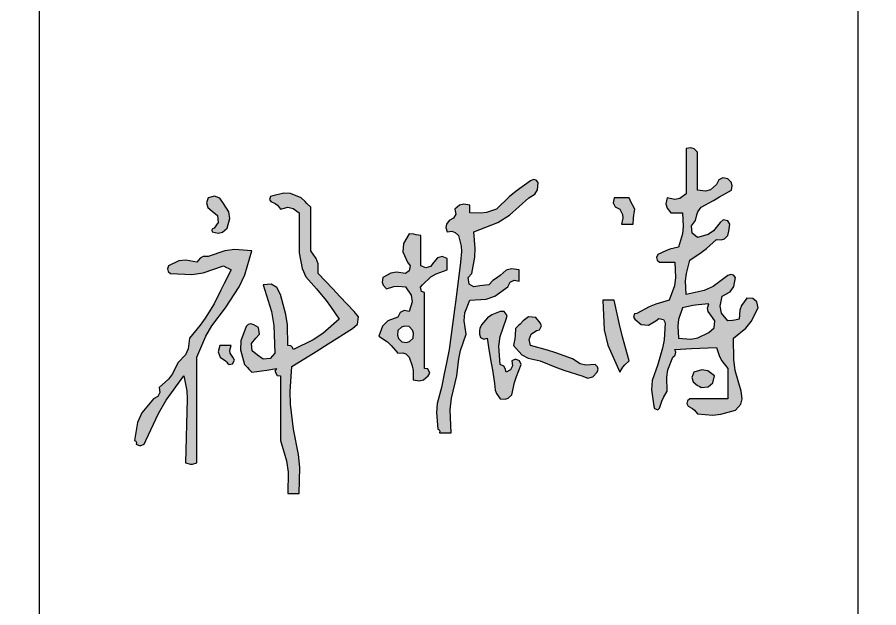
# Model space of a CAD drawing. Extents: x -803796 to -501762, y -1479216 to -846035.
# Drawn here: x -527606 to -525667, y -1405049 to -1403720 of the extents above; entities that cross this region are included whole.
import ezdxf

# ---------------------------------------------------------------- set-up
doc = ezdxf.new("R2010")
doc.units = 0
doc.header["$LTSCALE"] = 1500
doc.layers.get('0').update_dxf_attribs({"linetype": 'CONTINUOUS'})
doc.layers.add('TEXT', color=7, linetype='CONTINUOUS')

# ---------------------------------------------------------------- blocks, each defined once
blk = doc.blocks.new('QZT')
for p, q in [((3.726638, 2.460877), (3.709178, 2.458893)), ((3.709178, 2.458893), (3.709178, 2.392212)), ((3.738077, 2.457064), (3.726638, 2.460877)), ((3.750854, 2.445001), (3.738077, 2.457064)), ((3.750854, 2.389433), (3.750854, 2.445001)), ((3.709178, 2.392212), (3.709178, 2.358871)), ((3.750854, 2.361649), (3.750854, 2.389433)), ((3.139604, 2.340811), (3.0867, 2.302874)), ((3.150365, 2.34474), (3.139604, 2.340811)), ((3.159742, 2.342396), (3.150365, 2.34474)), ((3.167388, 2.333865), (3.159742, 2.342396)), ((3.709178, 2.358871), (3.709178, 2.292189)), ((3.750854, 2.306081), (3.750854, 2.361649)), ((3.828783, 2.343522), (3.820315, 2.326919)), ((3.843627, 2.350945), (3.828783, 2.343522)), ((3.861991, 2.347757), (3.843627, 2.350945)), ((3.874054, 2.334979), (3.861991, 2.347757)), ((3.15509, 2.291855), (3.165031, 2.30776)), ((3.165031, 2.30776), (3.167388, 2.333865)), ((3.77959, 2.30212), (3.750854, 2.306081)), ((3.798505, 2.307794), (3.77959, 2.30212)), ((3.820315, 2.326919), (3.798505, 2.307794)), ((3.831445, 2.281045), (3.875883, 2.306081)), ((3.877866, 2.323541), (3.874054, 2.334979)), ((3.875883, 2.306081), (3.877866, 2.323541)), ((1.958779, 2.278297), (1.952089, 2.259208)), ((1.981799, 2.284094), (1.958779, 2.278297)), ((2.000816, 2.276963), (1.981799, 2.284094)), ((2.014348, 2.257459), (2.000816, 2.276963)), ((2.186429, 2.283077), (2.182486, 2.271246)), ((2.194944, 2.285243), (2.186429, 2.283077)), ((2.235524, 2.295136), (2.194944, 2.285243)), ((2.260227, 2.293489), (2.235524, 2.295136)), ((2.299135, 2.278297), (2.260227, 2.293489)), ((2.313027, 2.264405), (2.299135, 2.278297)), ((3.06143, 2.281817), (3.014576, 2.236621)), ((3.0867, 2.302874), (3.06143, 2.281817)), ((3.062274, 2.214741), (3.132658, 2.278297)), ((3.132658, 2.278297), (3.15509, 2.291855)), ((3.445229, 2.278297), (3.442041, 2.259933)), ((3.467456, 2.278297), (3.445229, 2.278297)), ((3.47857, 2.278297), (3.467456, 2.278297)), ((3.500797, 2.278297), (3.47857, 2.278297)), ((3.508133, 2.261163), (3.500797, 2.278297)), ((3.639718, 2.278297), (3.635306, 2.255814)), ((3.667293, 2.271781), (3.639718, 2.278297)), ((3.686231, 2.275568), (3.667293, 2.271781)), ((3.709178, 2.292189), (3.686231, 2.275568)), ((3.809218, 2.268542), (3.831445, 2.281045)), ((1.952089, 2.259208), (1.956906, 2.242347)), ((1.956906, 2.242347), (1.972672, 2.229675)), ((2.034369, 2.226887), (2.014348, 2.257459)), ((2.182486, 2.271246), (2.187998, 2.264405)), ((2.187998, 2.264405), (2.204134, 2.256911)), ((2.204134, 2.256911), (2.211876, 2.250717)), ((2.211876, 2.250717), (2.222729, 2.236621)), ((2.222729, 2.236621), (2.250303, 2.243137)), ((2.250303, 2.243137), (2.269241, 2.239349)), ((2.319973, 2.257459), (2.313027, 2.264405)), ((2.333865, 2.243567), (2.319973, 2.257459)), ((2.333865, 2.179663), (2.333865, 2.243567)), ((2.879524, 2.251094), (2.861763, 2.236621)), ((2.894849, 2.254925), (2.879524, 2.251094)), ((2.917331, 2.250513), (2.894849, 2.254925)), ((2.917331, 2.239399), (2.917331, 2.250513)), ((3.442041, 2.259933), (3.449464, 2.245088)), ((3.449464, 2.245088), (3.466067, 2.236621)), ((3.51233, 2.252769), (3.508133, 2.261163)), ((3.521635, 2.236621), (3.51233, 2.252769)), ((3.635306, 2.255814), (3.639137, 2.24049)), ((3.752558, 2.22627), (3.764746, 2.243567)), ((3.764746, 2.243567), (3.809218, 2.268542)), ((1.972672, 2.229675), (1.992084, 2.213669)), ((1.992084, 2.213669), (1.995043, 2.187036)), ((2.038146, 2.202336), (2.034369, 2.226887)), ((2.269241, 2.239349), (2.292189, 2.222729)), ((2.292189, 2.222729), (2.292189, 2.164382)), ((2.864951, 2.218257), (2.857528, 2.203412)), ((2.861763, 2.236621), (2.864951, 2.218257)), ((2.917331, 2.233842), (2.917331, 2.239399)), ((2.917331, 2.222729), (2.917331, 2.233842)), ((2.956595, 2.221232), (2.917331, 2.222729)), ((2.977301, 2.22419), (2.956595, 2.221232)), ((3.014576, 2.236621), (2.977301, 2.22419)), ((3.019413, 2.188138), (3.062274, 2.214741)), ((3.466067, 2.236621), (3.475759, 2.216425)), ((3.475759, 2.216425), (3.477435, 2.203012)), ((3.516167, 2.203404), (3.517566, 2.214593)), ((3.517566, 2.214593), (3.521635, 2.236621)), ((3.639137, 2.24049), (3.65361, 2.222729)), ((3.65361, 2.222729), (3.67028, 2.222729)), ((3.67028, 2.222729), (3.678616, 2.222729)), ((3.678616, 2.222729), (3.695286, 2.222729)), ((3.695286, 2.222729), (3.698822, 2.172534)), ((3.743908, 2.194944), (3.748028, 2.215699)), ((3.748028, 2.215699), (3.752558, 2.22627)), ((1.995043, 2.187036), (1.979618, 2.16716)), ((2.02824, 2.16716), (2.038146, 2.202336)), ((2.333865, 2.147711), (2.333865, 2.179663)), ((2.831005, 2.181262), (2.829033, 2.169429)), ((2.840925, 2.194944), (2.831005, 2.181262)), ((2.857528, 2.203412), (2.840925, 2.194944)), ((2.931223, 2.153268), (3.019413, 2.188138)), ((3.477435, 2.203012), (3.473013, 2.181052)), ((3.473013, 2.181052), (3.489684, 2.181052)), ((3.489684, 2.181052), (3.498019, 2.181052)), ((3.498019, 2.181052), (3.514689, 2.181052)), ((3.514689, 2.181052), (3.516167, 2.203404)), ((3.728483, 2.175068), (3.743908, 2.194944)), ((3.834207, 2.187998), (3.809088, 2.156778)), ((3.84496, 2.197222), (3.834207, 2.187998)), ((3.862558, 2.193702), (3.84496, 2.197222)), ((3.868937, 2.181052), (3.862558, 2.193702)), ((3.866928, 2.164272), (3.868937, 2.181052)), ((1.974187, 2.164143), (1.971827, 2.159423)), ((1.971827, 2.159423), (1.972672, 2.153268)), ((1.972672, 2.153268), (1.995154, 2.148856)), ((1.979618, 2.16716), (1.974187, 2.164143)), ((1.995154, 2.148856), (2.010478, 2.152687)), ((2.010478, 2.152687), (2.02824, 2.16716)), ((2.292189, 2.164382), (2.292189, 2.135209)), ((2.333865, 2.083808), (2.333865, 2.147711)), ((2.695058, 2.146322), (2.673481, 2.110558)), ((2.711839, 2.144313), (2.695058, 2.146322)), ((2.829033, 2.169429), (2.833979, 2.153268)), ((2.833979, 2.153268), (2.851439, 2.155252)), ((2.851439, 2.155252), (2.862877, 2.151439)), ((2.862877, 2.151439), (2.875655, 2.139376)), ((2.936719, 2.092327), (2.931223, 2.153268)), ((3.698822, 2.172534), (3.695862, 2.145894)), ((3.731442, 2.148435), (3.728483, 2.175068)), ((3.750854, 2.13243), (3.731442, 2.148435)), ((3.809088, 2.156778), (3.789334, 2.143609)), ((3.861991, 2.139376), (3.865532, 2.155901)), ((3.865532, 2.155901), (3.866928, 2.164272)), ((2.292189, 2.135209), (2.292189, 2.076862)), ((2.720209, 2.142918), (2.711839, 2.144313)), ((2.736734, 2.139376), (2.720209, 2.142918)), ((2.736734, 2.094922), (2.736734, 2.139376)), ((2.875655, 2.139376), (2.884715, 2.101446)), ((3.695862, 2.145894), (3.681394, 2.0977)), ((3.789334, 2.143609), (3.750854, 2.13243)), ((3.783303, 2.092663), (3.820315, 2.125484)), ((3.820315, 2.125484), (3.837775, 2.123501)), ((3.837775, 2.123501), (3.849213, 2.127313)), ((3.849213, 2.127313), (3.861991, 2.139376)), ((2.019568, 2.084369), (1.958779, 2.06297)), ((2.054295, 2.088898), (2.019568, 2.084369)), ((2.118538, 2.083808), (2.054295, 2.088898)), ((2.092439, 1.995607), (2.118538, 2.083808)), ((2.354335, 2.05524), (2.333865, 2.083808)), ((2.673481, 2.110558), (2.671474, 2.080443)), ((2.736734, 2.072694), (2.736734, 2.094922)), ((2.884715, 2.101446), (2.886178, 2.080964)), ((2.935279, 2.060647), (2.936719, 2.092327)), ((3.634439, 2.083708), (3.604988, 2.069916)), ((3.649963, 2.089353), (3.634439, 2.083708)), ((3.681394, 2.0977), (3.649963, 2.089353)), ((3.763716, 2.077274), (3.783303, 2.092663)), ((1.928733, 2.056697), (1.917103, 2.042132)), ((1.94015, 2.062405), (1.928733, 2.056697)), ((1.958779, 2.06297), (1.94015, 2.062405)), ((2.292189, 2.076862), (2.302179, 2.01931)), ((2.360885, 2.035592), (2.354335, 2.05524)), ((2.671474, 2.080443), (2.688112, 2.042132)), ((2.736734, 2.02824), (2.736734, 2.072694)), ((2.798029, 2.057897), (2.785357, 2.042132)), ((2.81489, 2.062715), (2.798029, 2.057897)), ((2.833979, 2.056024), (2.81489, 2.062715)), ((2.833979, 2.039353), (2.833979, 2.056024)), ((2.886178, 2.080964), (2.882601, 2.042132)), ((2.924277, 2.000456), (2.935279, 2.060647)), ((3.604988, 2.069916), (3.601059, 2.059155)), ((3.601059, 2.059155), (3.603403, 2.049778)), ((3.72307, 2.049078), (3.763716, 2.077274)), ((1.812913, 2.02824), (1.808984, 2.017479)), ((1.850724, 2.046628), (1.812913, 2.02824)), ((1.875796, 2.049971), (1.850724, 2.046628)), ((1.917103, 2.042132), (1.875796, 2.049971)), ((1.939799, 2.003378), (2.014348, 2.02824)), ((2.014348, 2.02824), (2.025461, 2.022683)), ((2.025461, 2.022683), (2.031018, 2.019905)), ((2.361649, 2.000456), (2.360885, 2.035592)), ((2.688112, 2.042132), (2.697864, 2.028329)), ((2.697864, 2.028329), (2.694868, 2.01035)), ((2.755823, 2.021549), (2.736734, 2.02824)), ((2.772684, 2.026367), (2.755823, 2.021549)), ((2.785357, 2.042132), (2.772684, 2.026367)), ((2.833979, 2.031018), (2.833979, 2.039353)), ((2.833979, 2.014348), (2.833979, 2.031018)), ((2.882601, 2.042132), (2.866401, 1.914264)), ((3.603403, 2.049778), (3.611934, 2.042132)), ((3.611934, 2.042132), (3.634161, 2.042132)), ((3.634161, 2.042132), (3.645275, 2.042132)), ((3.645275, 2.042132), (3.667502, 2.042132)), ((3.667502, 2.042132), (3.670847, 1.986042)), ((3.710162, 2.000443), (3.72307, 2.049078)), ((1.808984, 2.017479), (1.811328, 2.008102)), ((1.811328, 2.008102), (1.819859, 2.000456)), ((1.819859, 2.000456), (1.898387, 1.997462)), ((1.898387, 1.997462), (1.939799, 2.003378)), ((2.042132, 2.014348), (2.017126, 1.964336)), ((2.031018, 2.019905), (2.042132, 2.014348)), ((2.072129, 1.952085), (2.092439, 1.995607)), ((2.302179, 2.01931), (2.316501, 1.989076)), ((2.316501, 1.989076), (2.354703, 1.944887)), ((2.414352, 1.944805), (2.361649, 2.000456)), ((2.627744, 2.00227), (2.597814, 1.986564)), ((2.64776, 2.005606), (2.627744, 2.00227)), ((2.681166, 2.000456), (2.64776, 2.005606)), ((2.694868, 2.01035), (2.681166, 2.000456)), ((2.774423, 1.987995), (2.794044, 2.000069)), ((2.794044, 2.000069), (2.833979, 2.014348)), ((2.910373, 1.986576), (2.924277, 2.000456)), ((3.028468, 1.99351), (3.010247, 1.981724)), ((3.050278, 2.012634), (3.028468, 1.99351)), ((3.069192, 2.018309), (3.050278, 2.012634)), ((3.097928, 2.014348), (3.069192, 2.018309)), ((3.097928, 1.997677), (3.097928, 2.014348)), ((3.097928, 1.989342), (3.097928, 1.997677)), ((3.097928, 1.972672), (3.097928, 1.989342)), ((3.70726, 1.974332), (3.710162, 2.000443)), ((3.861991, 1.99351), (3.807931, 1.953688)), ((3.872752, 1.997439), (3.861991, 1.99351)), ((3.882129, 1.995094), (3.872752, 1.997439)), ((3.889775, 1.986564), (3.882129, 1.995094)), ((2.017126, 1.964336), (2.004623, 1.939331)), ((2.188725, 1.961111), (2.160214, 1.958779)), ((2.160214, 1.958779), (2.190111, 1.861885)), ((2.209646, 1.949488), (2.188725, 1.961111)), ((2.597814, 1.986564), (2.59583, 1.969104)), ((2.59583, 1.969104), (2.599643, 1.957665)), ((2.599643, 1.957665), (2.611706, 1.944887)), ((2.73609, 1.950199), (2.743681, 1.958779)), ((2.743681, 1.958779), (2.774423, 1.987995)), ((2.913989, 1.961265), (2.910373, 1.986576)), ((2.931223, 1.951833), (2.913989, 1.961265)), ((2.96444, 1.957302), (2.953251, 1.955903)), ((2.986791, 1.958779), (2.96444, 1.957302)), ((3.001669, 1.974576), (2.986791, 1.958779)), ((3.010247, 1.981724), (3.001669, 1.974576)), ((3.056252, 1.951833), (3.06472, 1.968437)), ((3.06472, 1.968437), (3.079564, 1.975859)), ((3.079564, 1.975859), (3.097928, 1.972672)), ((3.670847, 1.986042), (3.666319, 1.955851)), ((3.709178, 1.924049), (3.70726, 1.974332)), ((3.884044, 1.953136), (3.889775, 1.986564)), ((2.004623, 1.939331), (1.979618, 1.889319)), ((2.021294, 1.875427), (2.072129, 1.952085)), ((2.222729, 1.924049), (2.209646, 1.949488)), ((2.354703, 1.944887), (2.3901, 1.902052)), ((2.440747, 1.917021), (2.414352, 1.944805)), ((2.611706, 1.944887), (2.638421, 1.95301)), ((2.638421, 1.95301), (2.653372, 1.954505)), ((2.653372, 1.954505), (2.681166, 1.951833)), ((2.681166, 1.951833), (2.70145, 1.921435)), ((2.739891, 1.934994), (2.73609, 1.950199)), ((2.750627, 1.930995), (2.739891, 1.934994)), ((2.750627, 1.819859), (2.750627, 1.930995)), ((2.953251, 1.955903), (2.931223, 1.951833)), ((3.008343, 1.917616), (3.056252, 1.951833)), ((3.666319, 1.955851), (3.646664, 1.903211)), ((3.774727, 1.938595), (3.709178, 1.924049)), ((3.807931, 1.953688), (3.774727, 1.938595)), ((3.841153, 1.917103), (3.870599, 1.933929)), ((3.870599, 1.933929), (3.884044, 1.953136)), ((2.242566, 1.850854), (2.222729, 1.924049)), ((2.3901, 1.902052), (2.406844, 1.879726)), ((2.493624, 1.861535), (2.440747, 1.917021)), ((2.705267, 1.896625), (2.695058, 1.861535)), ((2.70145, 1.921435), (2.705267, 1.896625)), ((2.866401, 1.914264), (2.858066, 1.850359)), ((2.898637, 1.856494), (2.917331, 1.903211)), ((2.917331, 1.903211), (2.976122, 1.906338)), ((2.976122, 1.906338), (3.008343, 1.917616)), ((3.420223, 1.903211), (3.403553, 1.903211)), ((3.403553, 1.903211), (3.40902, 1.794849)), ((3.428559, 1.903211), (3.420223, 1.903211)), ((3.445229, 1.903211), (3.428559, 1.903211)), ((3.464558, 1.813627), (3.445229, 1.903211)), ((3.646664, 1.903211), (3.597635, 1.88888)), ((3.833341, 1.880867), (3.841153, 1.917103)), ((3.931451, 1.910157), (3.912149, 1.883985)), ((3.953112, 1.908847), (3.931451, 1.910157)), ((3.967932, 1.896496), (3.953112, 1.908847)), ((3.973127, 1.875427), (3.967932, 1.896496)), ((1.979618, 1.889319), (1.947413, 1.836702)), ((1.971272, 1.808695), (2.021294, 1.875427)), ((2.406844, 1.879726), (2.438055, 1.833751)), ((2.676695, 1.864723), (2.66185, 1.8573)), ((2.695058, 1.861535), (2.676695, 1.864723)), ((3.573486, 1.878936), (3.528582, 1.854589)), ((3.597635, 1.88888), (3.573486, 1.878936)), ((3.695286, 1.875427), (3.681795, 1.832706)), ((3.733781, 1.883306), (3.695286, 1.875427)), ((3.75337, 1.886105), (3.733781, 1.883306)), ((3.792531, 1.889319), (3.75337, 1.886105)), ((3.787584, 1.873159), (3.792531, 1.889319)), ((3.789557, 1.861326), (3.787584, 1.873159)), ((3.83909, 1.855954), (3.833341, 1.880867)), ((3.905685, 1.866209), (3.903667, 1.833751)), ((3.912149, 1.883985), (3.905685, 1.866209)), ((3.947098, 1.824404), (3.973127, 1.875427)), ((1.947413, 1.836702), (1.929143, 1.811405)), ((2.190111, 1.861885), (2.198746, 1.810076)), ((2.248276, 1.81231), (2.242566, 1.850854)), ((2.438055, 1.833751), (2.37806, 1.780617)), ((2.508766, 1.841442), (2.493624, 1.861535)), ((2.505861, 1.8153), (2.508766, 1.841442)), ((2.653382, 1.840697), (2.616365, 1.827519)), ((2.66185, 1.8573), (2.653382, 1.840697)), ((2.858066, 1.850359), (2.840925, 1.722615)), ((2.895456, 1.827865), (2.898637, 1.856494)), ((2.981358, 1.838421), (2.959007, 1.812913)), ((2.99685, 1.849265), (2.981358, 1.838421)), ((3.028468, 1.861535), (2.99685, 1.849265)), ((3.027356, 1.770236), (3.049306, 1.833751)), ((3.042359, 1.861707), (3.028468, 1.861535)), ((3.053361, 1.847038), (3.042359, 1.861707)), ((3.049306, 1.833751), (3.053361, 1.847038)), ((3.131711, 1.842211), (3.11182, 1.826805)), ((3.15831, 1.839256), (3.131711, 1.842211)), ((3.174334, 1.819859), (3.15831, 1.839256)), ((3.520066, 1.852424), (3.516123, 1.840593)), ((3.516123, 1.840593), (3.521635, 1.833751)), ((3.528582, 1.854589), (3.520066, 1.852424)), ((3.521635, 1.833751), (3.544697, 1.813504)), ((3.598042, 1.826805), (3.608732, 1.836102)), ((3.608732, 1.836102), (3.62648, 1.832552)), ((3.62648, 1.832552), (3.632772, 1.819859)), ((3.681795, 1.832706), (3.678834, 1.809018)), ((3.799477, 1.847643), (3.789557, 1.861326)), ((3.814902, 1.827767), (3.799477, 1.847643)), ((3.861991, 1.826805), (3.83909, 1.855954)), ((3.903667, 1.833751), (3.887142, 1.830209)), ((1.929143, 1.811405), (1.889319, 1.764291)), ((1.949835, 1.771537), (1.971272, 1.808695)), ((2.0977, 1.805967), (2.078427, 1.753774)), ((2.105346, 1.814498), (2.0977, 1.805967)), ((2.114723, 1.816842), (2.105346, 1.814498)), ((2.125484, 1.812913), (2.114723, 1.816842)), ((2.142719, 1.803482), (2.125484, 1.812913)), ((2.146335, 1.77817), (2.142719, 1.803482)), ((2.198746, 1.810076), (2.20189, 1.708723)), ((2.250513, 1.736507), (2.248276, 1.81231)), ((2.486678, 1.799021), (2.505861, 1.8153)), ((2.5971, 1.808254), (2.583922, 1.771237)), ((2.616365, 1.827519), (2.5971, 1.808254)), ((2.66616, 1.804138), (2.653382, 1.792075)), ((2.677598, 1.807951), (2.66616, 1.804138)), ((2.695058, 1.805967), (2.677598, 1.807951)), ((2.707121, 1.793189), (2.695058, 1.805967)), ((2.750627, 1.764291), (2.750627, 1.819859)), ((2.903439, 1.778183), (2.895456, 1.827865)), ((2.953982, 1.799667), (2.952517, 1.792343)), ((2.959007, 1.812913), (2.953982, 1.799667)), ((3.095149, 1.810135), (3.084036, 1.799021)), ((3.100706, 1.815691), (3.095149, 1.810135)), ((3.11182, 1.826805), (3.100706, 1.815691)), ((3.172602, 1.79463), (3.179586, 1.808598)), ((3.179586, 1.808598), (3.174334, 1.819859)), ((3.475695, 1.769079), (3.464558, 1.813627)), ((3.544697, 1.813504), (3.571707, 1.811048)), ((3.571707, 1.811048), (3.598042, 1.826805)), ((3.632772, 1.819859), (3.628197, 1.757901)), ((3.678834, 1.809018), (3.681394, 1.764291)), ((3.792531, 1.785129), (3.811943, 1.801134)), ((3.811943, 1.801134), (3.814902, 1.827767)), ((3.878771, 1.828814), (3.861991, 1.826805)), ((3.887142, 1.830209), (3.878771, 1.828814)), ((3.882829, 1.764291), (3.927443, 1.800213)), ((3.927443, 1.800213), (3.947098, 1.824404)), ((1.917103, 1.69483), (1.949835, 1.771537)), ((2.13243, 1.764291), (2.146335, 1.77817)), ((2.37806, 1.780617), (2.343473, 1.757559)), ((2.398241, 1.742703), (2.486678, 1.799021)), ((2.583922, 1.771237), (2.614823, 1.750204)), ((2.653382, 1.792075), (2.651399, 1.774615)), ((2.651399, 1.774615), (2.655211, 1.763176)), ((2.710934, 1.781751), (2.707121, 1.793189)), ((2.70895, 1.764291), (2.710934, 1.781751)), ((2.883196, 1.718858), (2.903439, 1.778183)), ((2.952517, 1.792343), (2.952061, 1.778183)), ((2.952061, 1.778183), (2.956216, 1.766472)), ((3.022828, 1.73401), (3.027356, 1.770236)), ((3.083158, 1.773877), (3.081753, 1.76123)), ((3.084036, 1.799021), (3.083158, 1.773877)), ((3.133807, 1.759527), (3.140938, 1.778543)), ((3.140938, 1.778543), (3.160442, 1.792075)), ((3.160442, 1.792075), (3.172602, 1.79463)), ((3.40902, 1.794849), (3.42235, 1.738566)), ((3.500797, 1.680938), (3.475695, 1.769079)), ((3.751921, 1.765215), (3.792531, 1.785129)), ((1.889319, 1.764291), (1.885073, 1.724737)), ((2.000456, 1.736507), (1.994658, 1.713487)), ((2.017126, 1.736507), (2.000456, 1.736507)), ((2.025461, 1.736507), (2.017126, 1.736507)), ((2.042132, 1.736507), (2.025461, 1.736507)), ((2.037186, 1.720346), (2.042132, 1.736507)), ((2.078427, 1.753774), (2.076784, 1.720902)), ((2.117005, 1.744415), (2.13243, 1.764291)), ((2.119964, 1.717782), (2.117005, 1.744415)), ((2.26044, 1.735167), (2.250513, 1.736507)), ((2.343473, 1.757559), (2.271351, 1.722615)), ((2.35378, 1.714915), (2.398241, 1.742703)), ((2.614823, 1.750204), (2.629222, 1.737245)), ((2.629222, 1.737245), (2.653382, 1.708723)), ((2.655211, 1.763176), (2.667274, 1.750399)), ((2.667274, 1.750399), (2.684734, 1.748415)), ((2.684734, 1.748415), (2.696173, 1.752228)), ((2.696173, 1.752228), (2.70895, 1.764291)), ((2.750627, 1.653154), (2.750627, 1.764291)), ((2.956216, 1.766472), (2.967984, 1.760588)), ((2.967984, 1.760588), (2.979845, 1.764291)), ((2.979845, 1.764291), (2.982624, 1.74762)), ((2.982624, 1.74762), (2.984013, 1.739285)), ((2.984013, 1.739285), (2.986791, 1.722615)), ((3.081753, 1.76123), (3.07709, 1.736507)), ((3.07709, 1.736507), (3.107174, 1.70331)), ((3.139604, 1.736507), (3.133807, 1.759527)), ((3.201511, 1.719712), (3.139604, 1.736507)), ((3.42235, 1.738566), (3.466067, 1.639262)), ((3.628197, 1.757901), (3.622515, 1.72665)), ((3.681394, 1.764291), (3.726459, 1.760441)), ((3.726459, 1.760441), (3.751921, 1.765215)), ((3.883388, 1.685707), (3.882829, 1.764291)), ((1.885073, 1.724737), (1.874987, 1.702885)), ((1.994658, 1.713487), (2.001789, 1.69447)), ((2.039158, 1.708513), (2.037186, 1.720346)), ((2.049078, 1.69483), (2.039158, 1.708513)), ((2.076784, 1.720902), (2.090754, 1.667046)), ((2.139376, 1.701777), (2.119964, 1.717782)), ((2.20189, 1.708723), (2.185885, 1.68931)), ((2.266296, 1.731263), (2.26044, 1.735167)), ((2.264405, 1.6601), (2.35378, 1.714915)), ((2.271351, 1.722615), (2.266296, 1.731263)), ((2.653382, 1.708723), (2.670842, 1.710706)), ((2.670842, 1.710706), (2.682281, 1.706893)), ((2.682281, 1.706893), (2.695058, 1.69483)), ((2.840925, 1.722615), (2.829811, 1.667046)), ((2.876096, 1.687617), (2.883196, 1.718858)), ((2.986791, 1.722615), (2.995127, 1.672603)), ((3.028468, 1.667046), (3.022828, 1.73401)), ((3.232187, 1.709951), (3.201511, 1.719712)), ((3.292417, 1.687884), (3.232187, 1.709951)), ((3.622515, 1.72665), (3.604988, 1.667046)), ((3.667502, 1.722615), (3.728605, 1.725847)), ((3.671861, 1.712021), (3.667502, 1.722615)), ((3.669387, 1.702127), (3.671861, 1.712021)), ((3.728605, 1.725847), (3.759171, 1.727236)), ((3.759171, 1.727236), (3.820315, 1.729561)), ((3.820315, 1.729561), (3.831227, 1.696502)), ((1.847643, 1.673992), (1.827982, 1.632883)), ((1.874987, 1.702885), (1.847643, 1.673992)), ((1.917103, 1.611478), (1.917103, 1.69483)), ((2.001789, 1.69447), (2.021294, 1.680938)), ((2.021294, 1.680938), (2.026851, 1.675382)), ((2.026851, 1.675382), (2.029629, 1.672603)), ((2.047346, 1.669602), (2.054329, 1.683569)), ((2.054329, 1.683569), (2.049078, 1.69483)), ((2.159252, 1.686351), (2.139376, 1.701777)), ((2.185885, 1.68931), (2.159252, 1.686351)), ((2.695058, 1.69483), (2.705986, 1.662845)), ((2.868709, 1.62537), (2.876096, 1.687617)), ((3.084075, 1.686397), (3.070144, 1.680938)), ((3.070144, 1.680938), (3.073331, 1.662575)), ((3.098551, 1.680607), (3.084075, 1.686397)), ((3.104874, 1.667046), (3.098551, 1.680607)), ((3.107174, 1.70331), (3.13046, 1.690004)), ((3.13046, 1.690004), (3.174334, 1.680938)), ((3.174334, 1.680938), (3.234407, 1.656008)), ((3.321507, 1.669585), (3.292417, 1.687884)), ((3.485001, 1.66606), (3.500797, 1.680938)), ((3.642638, 1.647401), (3.660556, 1.69483)), ((3.660556, 1.69483), (3.669387, 1.702127)), ((3.831227, 1.696502), (3.840104, 1.680227)), ((3.840104, 1.680227), (3.861991, 1.653154)), ((3.889146, 1.645398), (3.883388, 1.685707)), ((2.029629, 1.672603), (2.035186, 1.667046)), ((2.035186, 1.667046), (2.047346, 1.669602)), ((2.090754, 1.667046), (2.101868, 1.655933)), ((2.101868, 1.655933), (2.107424, 1.650376)), ((2.107424, 1.650376), (2.118538, 1.639262)), ((2.118538, 1.639262), (2.154815, 1.643677)), ((2.154815, 1.643677), (2.17291, 1.646461)), ((2.17291, 1.646461), (2.208836, 1.653154)), ((2.208836, 1.653154), (2.202487, 1.642474)), ((2.202487, 1.642474), (2.210374, 1.626699)), ((2.258906, 1.568536), (2.264405, 1.6601)), ((2.705986, 1.662845), (2.708913, 1.645279)), ((2.708913, 1.645279), (2.70895, 1.611478)), ((2.762981, 1.651826), (2.750627, 1.653154)), ((2.770868, 1.636051), (2.762981, 1.651826)), ((2.829811, 1.667046), (2.824254, 1.639262)), ((2.995127, 1.672603), (2.999294, 1.647598)), ((2.999294, 1.647598), (3.00763, 1.597586)), ((3.04087, 1.660788), (3.028468, 1.667046)), ((3.046771, 1.652921), (3.04087, 1.660788)), ((3.049306, 1.639262), (3.046771, 1.652921)), ((3.065909, 1.64773), (3.049306, 1.639262)), ((3.073331, 1.662575), (3.065909, 1.64773)), ((3.08776, 1.62373), (3.104874, 1.667046)), ((3.234407, 1.656008), (3.265092, 1.64485)), ((3.265092, 1.64485), (3.327147, 1.62537)), ((3.34149, 1.66459), (3.321507, 1.669585)), ((3.375769, 1.667046), (3.34149, 1.66459)), ((3.3843, 1.6594), (3.375769, 1.667046)), ((3.382715, 1.639262), (3.386644, 1.650023)), ((3.386644, 1.650023), (3.3843, 1.6594)), ((3.466067, 1.639262), (3.477853, 1.657483)), ((3.477853, 1.657483), (3.485001, 1.66606)), ((3.604988, 1.667046), (3.585111, 1.608977)), ((3.638151, 1.620479), (3.642638, 1.647401)), ((3.766851, 1.647725), (3.736962, 1.639262)), ((3.788372, 1.643812), (3.766851, 1.647725)), ((3.813369, 1.62537), (3.788372, 1.643812)), ((3.861991, 1.653154), (3.861991, 1.6087)), ((3.910613, 1.569802), (3.889146, 1.645398)), ((1.812874, 1.613242), (1.778183, 1.583694)), ((1.804784, 1.536183), (1.868481, 1.62537)), ((1.827982, 1.632883), (1.812874, 1.613242)), ((1.868481, 1.62537), (1.879526, 1.57084)), ((1.917103, 1.569802), (1.917103, 1.611478)), ((2.210374, 1.626699), (2.222729, 1.62537)), ((2.222729, 1.62537), (2.222729, 1.530904)), ((2.70895, 1.611478), (2.731433, 1.607066)), ((2.731433, 1.607066), (2.746757, 1.610897)), ((2.746757, 1.610897), (2.764519, 1.62537)), ((2.764519, 1.62537), (2.770868, 1.636051)), ((2.824254, 1.639262), (2.813141, 1.583694)), ((2.849133, 1.543922), (2.868709, 1.62537)), ((3.08074, 1.601263), (3.08776, 1.62373)), ((3.327147, 1.62537), (3.348649, 1.617458)), ((3.348649, 1.617458), (3.367466, 1.622162)), ((3.367466, 1.622162), (3.382715, 1.639262)), ((3.639718, 1.569802), (3.638151, 1.620479)), ((3.736962, 1.639262), (3.730272, 1.620174)), ((3.730272, 1.620174), (3.735089, 1.603313)), ((3.80705, 1.600546), (3.813369, 1.62537)), ((1.778183, 1.583694), (1.781371, 1.565331)), ((2.813141, 1.583694), (2.797583, 1.524321)), ((3.00763, 1.597586), (3.009055, 1.57389)), ((3.070144, 1.55591), (3.08074, 1.601263)), ((3.585111, 1.608977), (3.582017, 1.574936)), ((3.735089, 1.603313), (3.750854, 1.59064)), ((3.750854, 1.59064), (3.756411, 1.587862)), ((3.756411, 1.587862), (3.75919, 1.586472)), ((3.75919, 1.586472), (3.764746, 1.583694)), ((3.764746, 1.583694), (3.790245, 1.586142)), ((3.790245, 1.586142), (3.80705, 1.600546)), ((3.861991, 1.6087), (3.861991, 1.586472)), ((3.861991, 1.586472), (3.861991, 1.542018)), ((1.773948, 1.550486), (1.757345, 1.542018)), ((1.781371, 1.565331), (1.773948, 1.550486)), ((1.879526, 1.57084), (1.880977, 1.54181)), ((1.917103, 1.306752), (1.917103, 1.569802)), ((2.260318, 1.521945), (2.258906, 1.568536)), ((3.009055, 1.57389), (3.013961, 1.560808)), ((3.013961, 1.560808), (3.028468, 1.542018)), ((3.057366, 1.543847), (3.070144, 1.55591)), ((3.582017, 1.574936), (3.591096, 1.514234)), ((3.626049, 1.546096), (3.639718, 1.569802)), ((3.914791, 1.541097), (3.910613, 1.569802)), ((1.757345, 1.542018), (1.715115, 1.489818)), ((1.776565, 1.488211), (1.804784, 1.536183)), ((1.880977, 1.54181), (1.875427, 1.306752)), ((2.222729, 1.530904), (2.222729, 1.483671)), ((2.271351, 1.430881), (2.260318, 1.521945)), ((2.797583, 1.524321), (2.794653, 1.492086)), ((2.844811, 1.500702), (2.849133, 1.543922)), ((3.028468, 1.542018), (3.045927, 1.540034)), ((3.045927, 1.540034), (3.057366, 1.543847)), ((3.611934, 1.507288), (3.62037, 1.533319)), ((3.62037, 1.533319), (3.626049, 1.546096)), ((3.71454, 1.534372), (3.712195, 1.524995)), ((3.712195, 1.524995), (3.716124, 1.514234)), ((3.72307, 1.542018), (3.71454, 1.534372)), ((3.778638, 1.542018), (3.72307, 1.542018)), ((3.806423, 1.542018), (3.778638, 1.542018)), ((3.861991, 1.542018), (3.806423, 1.542018)), ((3.889775, 1.500342), (3.909064, 1.522007)), ((3.909064, 1.522007), (3.914791, 1.541097)), ((1.715115, 1.489818), (1.699445, 1.455346)), ((1.729561, 1.389205), (1.776565, 1.488211)), ((2.222729, 1.483671), (2.222729, 1.389205)), ((2.794653, 1.492086), (2.799249, 1.430881)), ((2.847871, 1.416989), (2.844811, 1.500702)), ((3.591096, 1.514234), (3.593261, 1.505719)), ((3.593261, 1.505719), (3.605092, 1.501775)), ((3.605092, 1.501775), (3.611934, 1.507288)), ((3.716124, 1.514234), (3.73226, 1.50674)), ((3.73226, 1.50674), (3.740002, 1.500547)), ((3.740002, 1.500547), (3.750854, 1.48645)), ((3.750854, 1.48645), (3.806522, 1.482001)), ((3.806522, 1.482001), (3.83609, 1.484958)), ((3.83609, 1.484958), (3.889775, 1.500342)), ((1.699445, 1.455346), (1.687884, 1.389205)), ((2.289319, 1.337766), (2.271351, 1.430881)), ((2.799249, 1.430881), (2.804679, 1.427864)), ((2.804679, 1.427864), (2.807039, 1.423144)), ((2.807039, 1.423144), (2.806195, 1.416989)), ((1.687884, 1.389205), (1.693315, 1.386188)), ((1.723238, 1.375645), (1.729561, 1.389205)), ((2.222729, 1.389205), (2.245343, 1.313944)), ((2.806195, 1.416989), (2.822865, 1.416989)), ((2.822865, 1.416989), (2.8312, 1.416989)), ((2.8312, 1.416989), (2.847871, 1.416989)), ((1.693315, 1.386188), (1.695675, 1.381468)), ((1.695675, 1.381468), (1.69483, 1.375313)), ((1.69483, 1.375313), (1.708761, 1.369854)), ((1.708761, 1.369854), (1.723238, 1.375645)), ((2.293574, 1.289539), (2.289319, 1.337766)), ((1.875427, 1.306752), (1.89295, 1.301645)), ((1.89295, 1.301645), (1.901285, 1.301645)), ((1.901285, 1.301645), (1.917103, 1.306752)), ((2.245343, 1.313944), (2.251149, 1.273299)), ((2.251149, 1.273299), (2.250513, 1.194717)), ((2.292189, 1.194717), (2.293574, 1.289539)), ((2.250513, 1.194717), (2.267183, 1.194717)), ((2.267183, 1.194717), (2.275518, 1.194717)), ((2.275518, 1.194717), (2.292189, 1.194717))]:
    blk.add_line(p, q)
blk = doc.blocks.new('A$C5A080358')
h = blk.add_hatch(color=256)
h.dxf.hatch_style = 1
h.paths.add_polyline_path([(-10345.1, 3610.8), (-10354.4, 3623.1), (-10386.9, 3657.2), (-10403.1, 3674.3), (-10435.4, 3708.5), (-10435.9, 3730.1), (-10439.9, 3742.1), (-10452.5, 3759.7), (-10452.5, 3798.9), (-10452.5, 3818.6), (-10452.5, 3857.8), (-10461.1, 3866.4), (-10465.3, 3870.6), (-10473.9, 3879.2), (-10497.8, 3888.5), (-10512.9, 3889.5), (-10537.9, 3883.4), (-10543.1, 3882.1), (-10545.5, 3874.8), (-10542.1, 3870.6), (-10532.2, 3866), (-10527.5, 3862.2), (-10520.8, 3853.6), (-10503.9, 3857.6), (-10492.2, 3855.3), (-10478.1, 3845), (-10478.1, 3809.2), (-10478.1, 3791.3), (-10478.1, 3755.4), (-10472, 3720.1), (-10463.2, 3701.5), (-10439.7, 3674.3), (-10418, 3648), (-10407.7, 3634.3), (-10388.5, 3606.1), (-10425.4, 3573.4), (-10446.6, 3559.2), (-10490.9, 3537.8), (-10494, 3543.1), (-10497.6, 3545.5), (-10503.7, 3546.3), (-10505.1, 3592.9), (-10508.6, 3616.6), (-10520.8, 3661.5), (-10528.8, 3677.2), (-10541.7, 3684.3), (-10559.2, 3682.9), (-10540.8, 3623.3), (-10535.5, 3591.5), (-10533.6, 3529.2), (-10543.4, 3517.3), (-10559.8, 3515.5), (-10572, 3525), (-10583.9, 3534.8), (-10585.8, 3551.2), (-10576.3, 3563.4), (-10567.7, 3571.9), (-10570, 3587.5), (-10580.5, 3593.2), (-10587.2, 3595.7), (-10592.9, 3594.2), (-10597.6, 3589), (-10609.5, 3556.9), (-10610.5, 3536.7), (-10601.9, 3503.6), (-10595.1, 3496.8), (-10591.6, 3493.4), (-10584.8, 3486.6), (-10562.5, 3489.3), (-10551.4, 3491), (-10529.3, 3495.1), (-10533.2, 3488.5), (-10528.4, 3478.8), (-10520.8, 3478), (-10520.8, 3420), (-10520.8, 3391), (-10520.8, 3332.9), (-10506.9, 3286.7), (-10503.3, 3261.7), (-10503.7, 3213.4), (-10493.5, 3213.4), (-10488.4, 3213.4), (-10478.1, 3213.4), (-10477.3, 3271.7), (-10479.9, 3301.3), (-10490.9, 3358.5), (-10497.7, 3414.5), (-10498.6, 3443.1), (-10495.2, 3499.4), (-10440.3, 3533), (-10413, 3550.1), (-10358.6, 3584.7), (-10346.8, 3594.7)])
h.paths.add_polyline_path([(-10644.6, 3631.7), (-10613.3, 3678.8), (-10600.9, 3705.5), (-10584.8, 3759.7), (-10624.3, 3762.8), (-10645.6, 3760), (-10683, 3746.9), (-10694.4, 3746.5), (-10701.4, 3743), (-10708.6, 3734.1), (-10734, 3738.9), (-10749.4, 3736.8), (-10772.6, 3725.5), (-10775, 3718.9), (-10773.6, 3713.2), (-10768.3, 3708.5), (-10720.1, 3706.6), (-10694.6, 3710.3), (-10648.8, 3725.5), (-10642, 3722.1), (-10638.6, 3720.4), (-10631.8, 3717), (-10647.1, 3686.3), (-10654.8, 3670.9), (-10670.2, 3640.2), (-10690, 3607.9), (-10701.2, 3592.3), (-10725.6, 3563.4), (-10728.3, 3539.1), (-10734.5, 3525.6), (-10751.3, 3507.9), (-10763.3, 3482.6), (-10772.6, 3470.6), (-10793.9, 3452.4), (-10792, 3441.1), (-10796.5, 3432), (-10806.7, 3426.8), (-10832.7, 3394.7), (-10842.3, 3373.6), (-10849.4, 3332.9), (-10846.1, 3331.1), (-10844.6, 3328.2), (-10845.1, 3324.4), (-10836.6, 3321), (-10827.7, 3324.6), (-10823.8, 3332.9), (-10794.9, 3393.8), (-10777.6, 3423.2), (-10738.5, 3478), (-10731.7, 3444.5), (-10730.8, 3426.7), (-10734.2, 3282.3), (-10723.4, 3279.1), (-10718.3, 3279.1), (-10708.6, 3282.3), (-10708.6, 3443.9), (-10708.6, 3469.5), (-10708.6, 3520.7), (-10688.5, 3567.8), (-10675.3, 3590.7)])
h.paths.add_polyline_path([(-10634.8, 3536.4), (-10631.8, 3546.3), (-10642, 3546.3), (-10647.1, 3546.3), (-10657.4, 3546.3), (-10660.9, 3532.2), (-10656.5, 3520.5), (-10644.6, 3512.2), (-10641.1, 3508.8), (-10639.4, 3507), (-10636, 3503.6), (-10628.6, 3505.2), (-10624.3, 3513.8), (-10627.5, 3520.7), (-10633.6, 3529.1)], flags=17)
h.paths.add_polyline_path([(-10636.5, 3847.6), (-10648.8, 3866.4), (-10657.1, 3878.4), (-10668.8, 3882.7), (-10683, 3879.2), (-10687.1, 3867.5), (-10684.1, 3857.1), (-10674.4, 3849.3), (-10662.5, 3839.5), (-10660.7, 3823.1), (-10670.2, 3810.9), (-10673.5, 3809), (-10675, 3806.1), (-10674.4, 3802.4), (-10660.6, 3799.7), (-10651.2, 3802), (-10640.3, 3810.9), (-10634.2, 3832.5)])
h.paths.add_polyline_path([(-10196.5, 3563.4), (-10196.5, 3597.5), (-10196.5, 3665.8), (-10203.1, 3668.3), (-10205.4, 3677.6), (-10200.7, 3682.9), (-10181.8, 3700.8), (-10169.8, 3708.2), (-10145.2, 3717), (-10145.2, 3727.3), (-10145.2, 3732.4), (-10145.2, 3742.6), (-10157, 3746.7), (-10167.3, 3743.8), (-10175.1, 3734.1), (-10182.9, 3724.4), (-10193.3, 3721.4), (-10205, 3725.5), (-10205, 3752.9), (-10205, 3766.5), (-10205, 3793.8), (-10215.2, 3796), (-10220.3, 3796.9), (-10230.6, 3798.1), (-10243.9, 3776.1), (-10245.1, 3757.6), (-10234.9, 3734.1), (-10228.9, 3725.6), (-10230.7, 3714.6), (-10239.1, 3708.5), (-10259.7, 3711.6), (-10272, 3709.6), (-10290.3, 3699.9), (-10291.6, 3689.2), (-10289.2, 3682.2), (-10281.8, 3674.3), (-10265.4, 3679.3), (-10256.2, 3680.2), (-10239.1, 3678.6), (-10226.7, 3659.9), (-10224.3, 3644.7), (-10230.6, 3623.1), (-10241.9, 3625.1), (-10251, 3620.5), (-10256.2, 3610.3), (-10279, 3602.2), (-10290.8, 3590.4), (-10298.9, 3567.6), (-10279.9, 3554.7), (-10271.1, 3546.8), (-10256.2, 3529.2), (-10245.5, 3530.5), (-10238.5, 3528.1), (-10230.6, 3520.7), (-10223.9, 3501), (-10222.1, 3490.3), (-10222.1, 3469.5), (-10208.3, 3466.8), (-10198.8, 3469.1), (-10187.9, 3478), (-10184, 3484.6), (-10188.9, 3494.3), (-10196.5, 3495.1)])
h.paths.add_polyline_path([(-10229.9, 3556), (-10236.9, 3553.6), (-10247.7, 3554.8), (-10255.1, 3562.7), (-10257.4, 3569.7), (-10256.2, 3580.4), (-10248.4, 3587.9), (-10241.3, 3590.2), (-10230.6, 3589), (-10223.2, 3581.1), (-10220.8, 3574.1), (-10222.1, 3563.4)], flags=16)
h.paths.add_polyline_path([(-10102.6, 3571.9), (-10107.5, 3602.4), (-10105.5, 3620), (-10094, 3648.7), (-10057.9, 3650.6), (-10038.1, 3657.6), (-10008.7, 3678.6), (-10003.5, 3688.8), (-9994.4, 3693.4), (-9983.1, 3691.4), (-9983.1, 3701.6), (-9983.1, 3706.8), (-9983.1, 3717), (-10000.7, 3719.4), (-10012.4, 3716), (-10025.8, 3704.2), (-10037, 3697), (-10042.2, 3692.6), (-10051.4, 3682.9), (-10065.1, 3682), (-10072, 3681.1), (-10085.5, 3678.6), (-10096.1, 3684.4), (-10098.3, 3699.9), (-10089.8, 3708.5), (-10083, 3745.5), (-10082.1, 3764.9), (-10085.5, 3802.4), (-10031.3, 3823.8), (-10005, 3840.1), (-9961.7, 3879.2), (-9948, 3887.5), (-9941.9, 3897.3), (-9940.4, 3913.3), (-9945.1, 3918.6), (-9950.9, 3920), (-9957.5, 3917.6), (-9990, 3894.3), (-10005.5, 3881.3), (-10034.3, 3853.6), (-10057.2, 3845.9), (-10069.9, 3844.1), (-10094, 3845), (-10094, 3851.9), (-10094, 3855.3), (-10094, 3862.1), (-10107.9, 3864.8), (-10117.3, 3862.5), (-10128.2, 3853.6), (-10126.2, 3842.3), (-10130.8, 3833.2), (-10141, 3828), (-10147.1, 3819.6), (-10148.3, 3812.3), (-10145.2, 3802.4), (-10134.5, 3803.6), (-10127.5, 3801.2), (-10119.6, 3793.8), (-10114.1, 3770.5), (-10113.2, 3757.9), (-10115.4, 3734.1), (-10125.3, 3655.5), (-10130.5, 3616.3), (-10141, 3537.8), (-10147.8, 3503.6), (-10151.2, 3486.6), (-10158.1, 3452.4), (-10167.6, 3415.9), (-10169.4, 3396.1), (-10166.6, 3358.5), (-10163.3, 3356.7), (-10161.8, 3353.8), (-10162.3, 3350), (-10152.1, 3350), (-10147, 3350), (-10136.7, 3350), (-10138.6, 3401.4), (-10135.9, 3428), (-10123.9, 3478), (-10119.4, 3516.3), (-10115, 3535.5)])
h.paths.add_polyline_path([(-9978.8, 3503.6), (-9982.7, 3512), (-9991.6, 3515.5), (-10000.2, 3512.2), (-9998.2, 3500.9), (-10002.8, 3491.8), (-10013, 3486.6), (-10014.5, 3495), (-10018.1, 3499.8), (-10025.8, 3503.6), (-10029.2, 3544.8), (-10026.4, 3567), (-10013, 3606.1), (-10010.5, 3614.2), (-10017.2, 3623.2), (-10025.8, 3623.1), (-10045.2, 3615.6), (-10054.7, 3608.9), (-10068.4, 3593.2), (-10071.5, 3585.1), (-10072.4, 3580.6), (-10072.7, 3571.9), (-10070.1, 3564.7), (-10062.9, 3561.1), (-10055.6, 3563.4), (-10053.9, 3553.1), (-10053.1, 3548), (-10051.4, 3537.8), (-10046.2, 3507), (-10043.7, 3491.7), (-10038.6, 3461), (-10037.7, 3446.4), (-10034.7, 3438.4), (-10025.8, 3426.8), (-10015, 3425.6), (-10008, 3427.9), (-10000.2, 3435.3), (-9993.6, 3463.2), (-9989.3, 3477)], flags=17)
h.paths.add_polyline_path([(-9900.6, 3530), (-9919.4, 3536), (-9957.5, 3546.3), (-9961, 3560.4), (-9956.7, 3572.1), (-9944.7, 3580.4), (-9937.2, 3582), (-9932.9, 3590.6), (-9936.1, 3597.5), (-9946, 3609.4), (-9962.3, 3611.3), (-9974.5, 3601.8), (-9981.4, 3595), (-9984.8, 3591.5), (-9991.6, 3584.7), (-9992.2, 3569.3), (-9993, 3561.5), (-9995.9, 3546.3), (-9977.4, 3525.9), (-9963.1, 3517.7), (-9936.1, 3512.2), (-9899.2, 3496.8), (-9880.4, 3490), (-9842.2, 3478), (-9829, 3473.2), (-9817.5, 3476.1), (-9808.1, 3486.6), (-9805.7, 3493.2), (-9807.1, 3498.9), (-9812.4, 3503.6), (-9833.4, 3502.1), (-9845.7, 3505.2), (-9863.6, 3516.4)])
h.paths.add_polyline_path([(-9751, 3566.3), (-9757.8, 3593.7), (-9769.7, 3648.7), (-9779.9, 3648.7), (-9785.1, 3648.7), (-9795.3, 3648.7), (-9791.9, 3582.2), (-9783.8, 3547.6), (-9756.9, 3486.6), (-9749.7, 3497.8), (-9745.3, 3503), (-9735.6, 3512.2)])
h.paths.add_polyline_path([(-9722.8, 3853.6), (-9728.5, 3863.5), (-9731, 3868.7), (-9735.6, 3879.2), (-9749.2, 3879.2), (-9756, 3879.2), (-9769.7, 3879.2), (-9771.7, 3867.9), (-9767.1, 3858.8), (-9756.9, 3853.6), (-9750.9, 3841.2), (-9749.9, 3832.9), (-9752.6, 3819.4), (-9742.4, 3819.4), (-9737.3, 3819.4), (-9727, 3819.4), (-9726.1, 3833.2), (-9725.3, 3840)])
h.paths.add_polyline_path([(-9546.1, 3873.2), (-9532.4, 3880.9), (-9505.1, 3896.3), (-9503.9, 3907), (-9506.2, 3914), (-9513.6, 3921.9), (-9524.9, 3923.8), (-9534, 3919.3), (-9539.2, 3909.1), (-9552.6, 3897.3), (-9564.3, 3893.8), (-9581.9, 3896.3), (-9581.9, 3930.4), (-9581.9, 3947.5), (-9581.9, 3981.6), (-9589.8, 3989), (-9596.8, 3991.4), (-9607.5, 3990.1), (-9607.5, 3949.2), (-9607.5, 3928.7), (-9607.5, 3887.7), (-9621.6, 3877.5), (-9633.3, 3875.2), (-9650.2, 3879.2), (-9652.9, 3865.4), (-9650.6, 3856), (-9641.7, 3845), (-9631.4, 3845), (-9626.3, 3845), (-9616.1, 3845), (-9613.9, 3814.2), (-9615.7, 3797.8), (-9624.6, 3768.2), (-9643.9, 3763.1), (-9653.4, 3759.6), (-9671.5, 3751.2), (-9674, 3744.5), (-9672.5, 3738.8), (-9667.3, 3734.1), (-9653.6, 3734.1), (-9646.8, 3734.1), (-9633.1, 3734.1), (-9631.1, 3699.6), (-9633.9, 3681.1), (-9645.9, 3648.7), (-9676.1, 3639.9), (-9690.9, 3633.8), (-9718.5, 3618.9), (-9723.7, 3617.5), (-9726.1, 3610.3), (-9722.8, 3606.1), (-9708.6, 3593.6), (-9692, 3592.1), (-9675.8, 3601.8), (-9669.2, 3607.5), (-9658.3, 3605.3), (-9654.5, 3597.5), (-9657.3, 3559.4), (-9660.8, 3540.2), (-9671.5, 3503.6), (-9683.8, 3468), (-9685.7, 3447), (-9680.1, 3409.7), (-9678.7, 3404.5), (-9671.5, 3402.1), (-9667.3, 3405.5), (-9662.1, 3421.5), (-9658.6, 3429.3), (-9650.2, 3443.9), (-9651.2, 3475), (-9648.4, 3491.6), (-9637.4, 3520.7), (-9632, 3525.2), (-9630.5, 3531.3), (-9633.1, 3537.8), (-9595.6, 3539.8), (-9576.8, 3540.6), (-9539.2, 3542), (-9532.5, 3521.7), (-9527.1, 3511.7), (-9513.6, 3495.1), (-9513.6, 3467.8), (-9513.6, 3454.1), (-9513.6, 3426.8), (-9547.8, 3426.8), (-9564.9, 3426.8), (-9599, 3426.8), (-9604.2, 3422.1), (-9605.7, 3416.4), (-9603.3, 3409.7), (-9593.3, 3405.1), (-9588.6, 3401.3), (-9581.9, 3392.7), (-9547.7, 3389.9), (-9529.6, 3391.8), (-9496.6, 3401.2), (-9484.7, 3414.5), (-9481.2, 3426.2), (-9483.8, 3443.9), (-9497, 3490.3), (-9500.5, 3515.1), (-9500.8, 3563.4), (-9473.4, 3585.4), (-9461.3, 3600.3), (-9445.4, 3631.7), (-9448.5, 3644.6), (-9457.7, 3652.2), (-9471, 3653), (-9482.8, 3636.9), (-9486.8, 3626), (-9488, 3606.1), (-9498.2, 3603.9), (-9503.3, 3603), (-9513.6, 3601.8), (-9527.7, 3619.7), (-9531.2, 3635), (-9526.4, 3657.3), (-9508.4, 3667.6), (-9500.1, 3679.4), (-9496.6, 3699.9), (-9501.3, 3705.2), (-9507, 3706.6), (-9513.6, 3704.2), (-9546.9, 3679.7), (-9567.3, 3670.5), (-9607.5, 3661.5), (-9608.7, 3692.4), (-9606.9, 3708.5), (-9599, 3738.3), (-9574, 3755.7), (-9562, 3765.1), (-9539.2, 3785.3), (-9528.5, 3784.1), (-9521.5, 3786.4), (-9513.6, 3793.8), (-9511.5, 3804), (-9510.6, 3809.1), (-9509.4, 3819.4), (-9513.3, 3827.2), (-9524.1, 3829.4), (-9530.7, 3823.7), (-9546.1, 3804.5), (-9558.3, 3796.4), (-9581.9, 3789.6), (-9593.8, 3799.4), (-9595.7, 3815.8), (-9586.2, 3828), (-9583.7, 3840.7), (-9580.9, 3847.2), (-9573.4, 3857.8)])
h.paths.add_polyline_path([(-9556.3, 3640.2), (-9559.4, 3630.3), (-9558.1, 3623), (-9552, 3614.6), (-9542.6, 3602.4), (-9544.4, 3586), (-9556.3, 3576.2), (-9581.3, 3563.9), (-9596.9, 3561), (-9624.6, 3563.4), (-9626.2, 3590.9), (-9624.4, 3605.4), (-9616.1, 3631.7), (-9592.4, 3636.5), (-9580.4, 3638.2)], flags=16)
h.paths.add_polyline_path([(-9543.5, 3478), (-9558.9, 3489.4), (-9572.1, 3491.8), (-9590.5, 3486.6), (-9594.6, 3474.8), (-9591.6, 3464.5), (-9581.9, 3456.7), (-9578.5, 3455), (-9576.8, 3454.1), (-9573.4, 3452.4), (-9557.7, 3453.9), (-9547.4, 3462.8)], flags=17)
at = {"color": 3}
for p, q in [((-11062.8, 1749.4, -3.1), (-11062.8, 5534.6, -3.1)), ((-9220.1, 1749.4, -3.1), (-9220.1, 5534.6, -3.1))]:
    blk.add_line(p, q, dxfattribs=at)
at = {"color": 3, "const_width": 0.15, "elevation": -3.1}
for points in [[(-3599.1, 4259.6), (-14841.2, 4259.6)], [(-3599.1, 3059.6), (-14841.2, 3059.6)]]:
    blk.add_lwpolyline(points, dxfattribs=at)
at = {"xscale": 614.3999999999992, "yscale": 614.3999999999992, "zscale": 614.3999999999992}
blk.add_blockref('QZT', (-11886.4, 2479.9, -3.1), dxfattribs=at)

msp = doc.modelspace()

# ---------------------------------------------------------------- block references
at = {"layer": 'TEXT'}
msp.add_blockref('A$C5A080358', (-516493, -1408005.6), dxfattribs=at)

doc.saveas('drawing.dxf')
